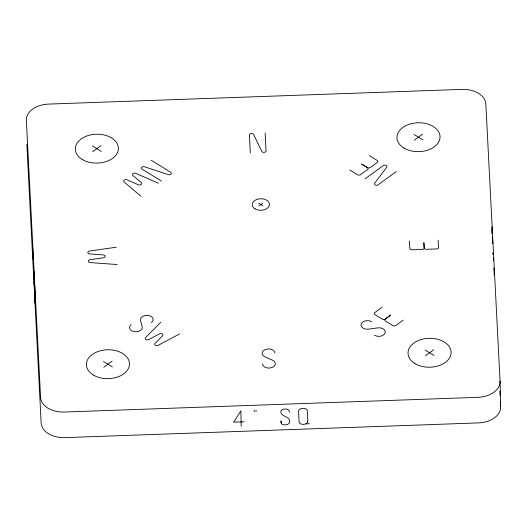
<?xml version="1.0" encoding="UTF-8"?>
<svg xmlns="http://www.w3.org/2000/svg" width="527" height="527" viewBox="0 0 527 527"><rect width="100%" height="100%" fill="white"/><g stroke="black" fill="none" stroke-linecap="round" stroke-linejoin="round"><path stroke-width="0.79" d="M160.742 322.3L145.557 337.636A2.18 1.462 -1.3 0 0 145.88 339.52A2.18 1.462 -1.3 0 0 148.706 339.566L159.45 333.835A2.18 1.462 -1.3 0 1 162.283 333.881A2.18 1.462 -1.3 0 1 162.606 335.765L155.01 343.433A2.18 1.462 -1.3 0 0 155.333 345.317A2.18 1.462 -1.3 0 0 158.159 345.363L179.648 333.894M92.693 151.69L101.013 145.61M258.876 205.952L262.795 203.086M103.766 367.247L112.086 361.166M414.334 140.248L422.654 134.168M365.119 178.831L383.254 165.577A2.161 1.449 -1.3 0 1 386.06 165.366A2.161 1.449 -1.3 0 1 386.732 167.197L374.664 183.225A2.154 1.443 -1.3 0 0 375.31 185.069A2.154 1.443 -1.3 0 0 378.142 184.845L396.278 171.585M382.174 307.201L374.822 312.577A2.154 1.443 -1.3 0 0 374.928 314.619L382.246 319.112A2.154 1.443 -1.3 0 0 385.29 319L390.718 315.08L385.356 319.046A2.154 1.443 -1.3 0 0 385.461 321.081L392.78 325.574A2.154 1.443 -1.3 0 0 395.823 325.469L403.181 320.093M425.408 355.804L433.728 349.724M116.309 247.216L89.603 251.056A2.18 1.462 -1.3 0 0 87.838 252.565A2.18 1.462 -1.3 0 0 89.748 253.942L103.252 254.91A2.18 1.462 -1.3 0 1 105.163 256.287A2.18 1.462 -1.3 0 1 103.404 257.795L90.045 259.719A2.18 1.462 -1.3 0 0 88.286 261.227A2.18 1.462 -1.3 0 0 90.196 262.604L117.198 264.534M305.95 423.906L309.481 423.715M244.159 421.811L233.586 422.186L240.859 410.843L241.208 426.185M158.469 183.271L135.88 173.37A2.18 1.462 -1.3 0 0 133.067 173.62A2.18 1.462 -1.3 0 0 132.942 175.517L141.295 182.619A2.18 1.462 -1.3 0 1 141.164 184.522A2.18 1.462 -1.3 0 1 138.351 184.773L127.06 179.819A2.18 1.462 -1.3 0 0 124.247 180.069A2.18 1.462 -1.3 0 0 124.115 181.967L140.821 196.169M414.038 134.477L422.95 139.945M369.315 155.584L377.194 160.412A2.154 1.443 -1.3 0 1 377.292 162.454L370.461 167.448A2.154 1.443 -1.3 0 1 367.418 167.56L361.608 164.035L367.359 167.599A2.154 1.443 -1.3 0 1 367.457 169.641L360.626 174.635A2.154 1.443 -1.3 0 1 357.583 174.747L349.704 169.911M258.737 203.231L262.94 205.807M151.262 160.313L170.689 172.237A2.154 1.443 -1.3 0 1 170.972 174.127A2.154 1.443 -1.3 0 1 168.205 174.595L144.536 166.802A2.161 1.449 -1.3 0 0 141.796 167.283A2.161 1.449 -1.3 0 0 142.053 169.16L161.479 181.084M92.396 145.92L101.309 151.387M425.111 350.033L434.024 355.501M103.47 361.476L112.383 366.944M281.28 423.398L280.963 421.073L281.28 423.398A3.393 2.516 -2.9 0 0 284.415 424.834A7.8 5.784 -2.9 0 0 287.584 424.518L289.336 423.109C292.274 415.908 279.218 417.16 280.99 410.81L282.755 409.393A7.8 5.784 -2.9 0 1 287.235 409.229L289.046 410.52L289.363 412.2M35.118 302.36L35.237 304.665M500.07 381.107L485.835 103.964A22.99 15.415 -1.3 0 0 462.067 89.386L48.53 104.096A22.99 15.415 -1.3 0 0 26.35 120.308L40.586 397.457A22.99 15.415 -1.3 0 0 64.353 412.035L477.884 397.325A22.99 15.415 -1.3 0 0 500.07 381.107L500.65 406.692A22.99 15.415 -1.3 0 1 478.47 422.904L64.933 437.614A22.99 15.415 -1.3 0 1 41.165 423.036L26.93 145.893A22.99 15.415 -1.3 0 1 26.976 144.279M499.853 391.113L500.057 395.21M500.4 401.772L500.65 406.692M438.141 240.2L438.517 247.42A2.154 1.443 -1.3 0 1 436.435 248.942L426.429 249.297A2.154 1.443 -1.3 0 1 424.202 247.927L423.886 242.637L424.11 247.934A2.154 1.443 -1.3 0 1 422.028 249.455L412.022 249.811A2.154 1.443 -1.3 0 1 409.795 248.441L409.426 241.228M265.121 133.048L266.036 150.847A2.154 1.443 -1.3 0 1 264.238 152.343A2.154 1.443 -1.3 0 1 261.82 151.374L253.619 134.523A2.161 1.449 -1.3 0 0 251.208 133.575A2.161 1.449 -1.3 0 0 249.403 135.05L250.318 152.856M32.891 256.721L32.536 243.612L32.885 258.948M491.994 226.61L492.218 233.474M34.235 284.468L34.176 281.958L34.505 290.186L33.959 271.55L34.275 279.145M494.339 275.232L494.115 267.979L494.26 274.435M492.798 243.645L492.495 236.761L492.514 238.593M493.647 258.816L493.68 260.331M493.588 257.604L493.621 259.113M493.035 254.264L493.002 252.92L493.035 254.363M491.948 229.047L492.053 233.79M256.023 410.098L256.056 411.607M254.212 410.164L254.245 411.673M33.056 253.566L33.089 255.081M32.99 252.354L33.03 253.862M371.759 321.747A6.423 4.308 -1.3 0 0 361.147 323.967A6.423 4.308 -1.3 0 0 368.979 329.098L377.266 327.926A6.423 4.308 -1.3 0 1 385.099 333.064A6.423 4.308 -1.3 0 1 374.486 335.284M151.466 322.524A6.423 4.308 -1.3 0 0 148.357 315.449A6.423 4.308 -1.3 0 0 140.551 320.798L142.145 326.338A6.423 4.308 -1.3 0 1 134.345 331.687A6.423 4.308 -1.3 0 1 131.23 324.612M274.916 352.978A6.423 4.308 -1.3 0 0 265.219 349.546A6.423 4.308 -1.3 0 0 265.239 356.957L272.222 360.046A6.423 4.308 -1.3 0 1 272.242 367.457A6.423 4.308 -1.3 0 1 262.538 364.025M34.571 283.566L35.131 302.399L34.571 283.566M307.788 421.317L307.524 422.437C305.713 424.907 301.101 425.118 299.138 422.74L298.592 411.356A3.821 2.833 -2.9 0 1 300.772 408.688L305.238 408.53L307.241 409.96L307.788 421.317M254.956 208.817A8.623 5.777 -1.3 0 0 269.238 205.714A8.623 5.777 -1.3 0 0 258.322 199.022A8.623 5.777 -1.3 0 0 254.956 208.817M414.861 363.518A21.554 14.453 -1.3 0 0 450.559 355.765A21.554 14.453 -1.3 0 0 423.273 339.019A21.554 14.453 -1.3 0 0 414.861 363.518M82.146 159.398A21.554 14.453 -1.3 0 0 117.85 151.644A21.554 14.453 -1.3 0 0 90.565 134.905A21.554 14.453 -1.3 0 0 82.146 159.398M93.22 374.961A21.554 14.453 -1.3 0 0 128.924 367.207A21.554 14.453 -1.3 0 0 101.639 350.468A21.554 14.453 -1.3 0 0 93.22 374.961M403.787 147.955A21.554 14.453 -1.3 0 0 439.492 140.202A21.554 14.453 -1.3 0 0 412.2 123.463A21.554 14.453 -1.3 0 0 403.787 147.955"/></g></svg>
